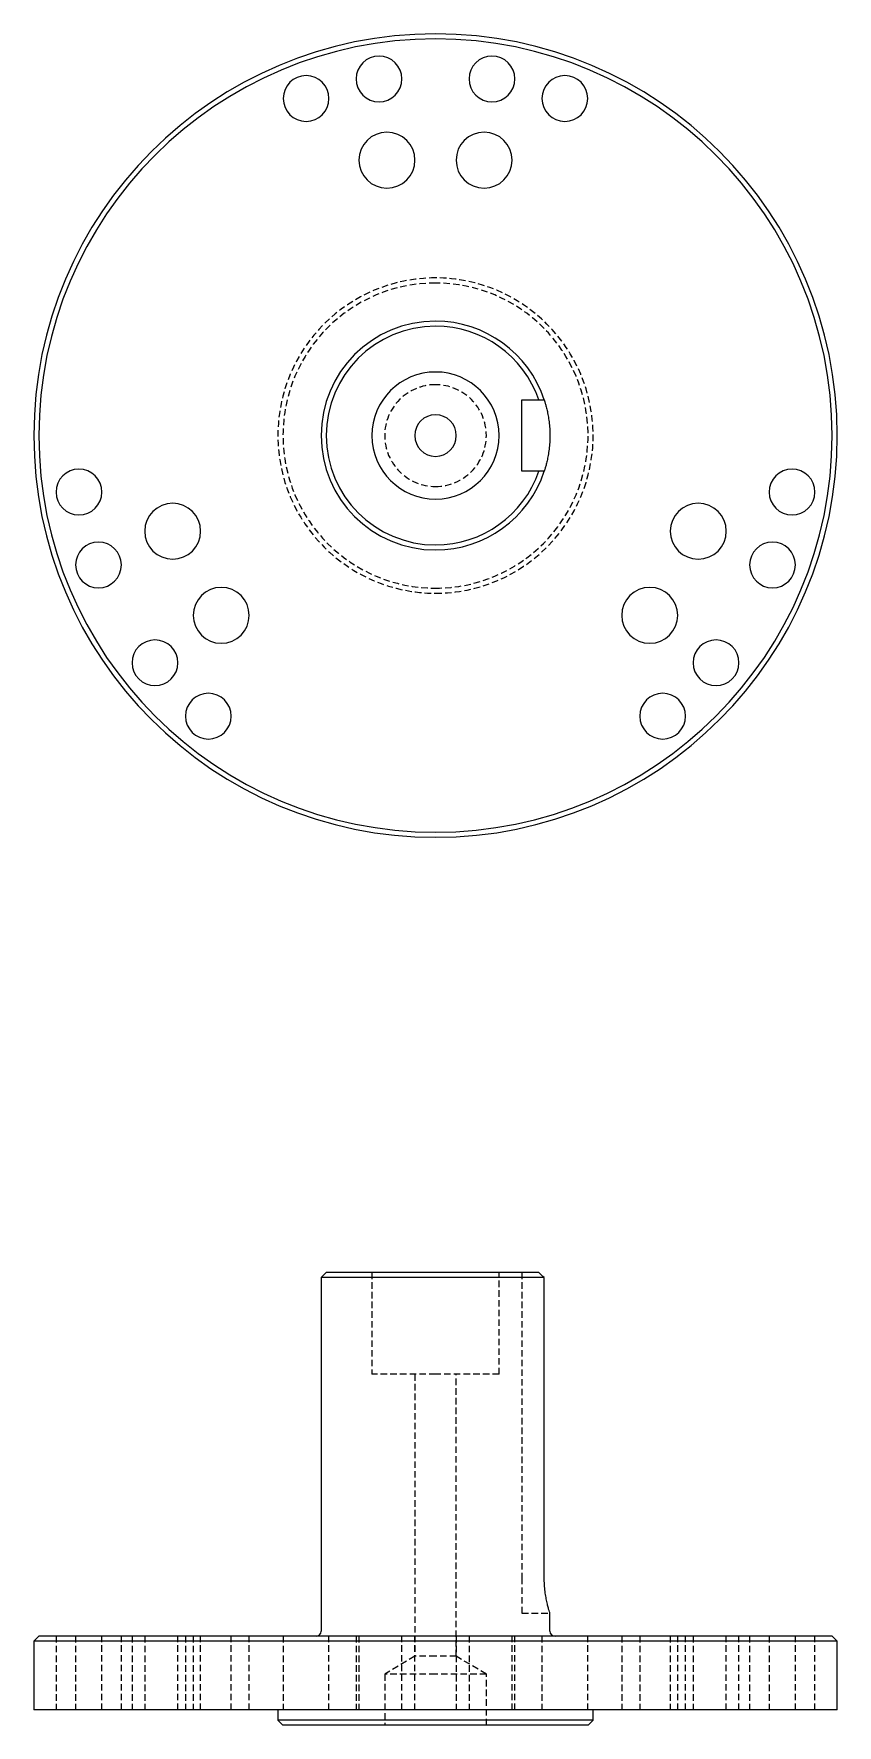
# Model space of a CAD drawing. Header units: millimetres. Extents: x 198 to 610, y 120 to 452.
# Drawn here: x 197.9 to 355.9, y 119.8 to 452.4 of the extents above; entities that cross this region are included whole.
import ezdxf

# ---------------------------------------------------------------- set-up
doc = ezdxf.new("R2010")
doc.units = ezdxf.units.MM
doc.linetypes.add('HIDDEN', pattern=[1.905, 1.27, -0.635])

msp = doc.modelspace()

# ---------------------------------------------------------------- linework, layer by layer
at = {"color": 7, "linetype": 'Continuous', "lineweight": 25}
for p, q in [((293.9, 380.38), (297.23, 380.38)), ((293.9, 366.38), (293.9, 380.38)), ((297.23, 366.38), (293.9, 366.38)), ((255.4, 208.79), (254.4, 207.79)), ((254.4, 207.79), (254.4, 138.29)), ((276.9, 207.79), (254.4, 207.79)), ((276.9, 208.79), (255.4, 208.79)), ((297.23, 208.79), (276.9, 208.79)), ((298.28, 207.79), (276.9, 207.79)), ((298.28, 148.79), (298.28, 207.79)), ((299.4, 138.29), (299.4, 141.79)), ((198.9, 137.29), (197.9, 136.29)), ((276.9, 137.29), (198.9, 137.29)), ((354.9, 137.29), (276.9, 137.29)), ((355.9, 136.29), (354.9, 137.29)), ((197.9, 136.29), (197.9, 122.79)), ((276.9, 136.29), (197.9, 136.29)), ((355.9, 136.29), (276.9, 136.29)), ((355.9, 122.79), (355.9, 136.29)), ((276.9, 122.79), (197.9, 122.79)), ((245.9, 122.79), (245.9, 120.79)), ((245.9, 120.79), (246.9, 119.79)), ((276.9, 120.79), (245.9, 120.79)), ((276.9, 119.79), (246.9, 119.79)), ((355.9, 122.79), (276.9, 122.79)), ((307.9, 120.79), (276.9, 120.79)), ((306.9, 119.79), (276.9, 119.79)), ((306.9, 119.79), (307.9, 120.79)), ((307.9, 120.79), (307.9, 122.79))]:
    msp.add_line(p, q, dxfattribs=at)
at = {"color": 7, "linetype": 'HIDDEN', "lineweight": 18}
for p, q in [((264.4, 208.79), (264.4, 188.79)), ((289.4, 188.79), (289.4, 208.79)), ((293.9, 208.79), (293.9, 148.79)), ((276.9, 188.79), (264.4, 188.79)), ((272.81, 188.79), (272.81, 133.34)), ((289.4, 188.79), (276.9, 188.79)), ((280.99, 133.34), (280.99, 188.79)), ((293.9, 148.79), (293.9, 141.79)), ((293.9, 141.79), (299.4, 141.79)), ((202.27, 137.29), (202.27, 122.79)), ((206.11, 137.29), (206.11, 122.79)), ((211.27, 122.79), (211.27, 137.29)), ((215.11, 122.79), (215.11, 137.29)), ((217.22, 137.29), (217.22, 122.79)), ((219.71, 137.29), (219.71, 122.79)), ((226.22, 122.79), (226.22, 137.29)), ((227.72, 137.29), (227.72, 122.79)), ((229.26, 137.29), (229.26, 122.79)), ((230.71, 122.79), (230.71, 137.29)), ((236.72, 122.79), (236.72, 137.29)), ((240.26, 122.79), (240.26, 137.29)), ((246.95, 137.29), (246.95, 122.79)), ((255.95, 122.79), (255.95, 137.29)), ((261.29, 137.29), (261.29, 122.79)), ((261.85, 137.29), (261.85, 122.79)), ((270.29, 122.79), (270.29, 137.29)), ((272.85, 122.79), (272.85, 137.29)), ((280.95, 137.29), (280.95, 122.79)), ((283.5, 137.29), (283.5, 122.79)), ((291.95, 122.79), (291.95, 137.29)), ((292.5, 122.79), (292.5, 137.29)), ((297.84, 137.29), (297.84, 122.79)), ((306.84, 122.79), (306.84, 137.29)), ((313.53, 137.29), (313.53, 122.79)), ((317.08, 137.29), (317.08, 122.79)), ((323.08, 137.29), (323.08, 122.79)), ((324.53, 122.79), (324.53, 137.29)), ((326.08, 122.79), (326.08, 137.29)), ((327.57, 137.29), (327.57, 122.79)), ((334.08, 122.79), (334.08, 137.29)), ((336.57, 122.79), (336.57, 137.29)), ((338.68, 137.29), (338.68, 122.79)), ((342.52, 137.29), (342.52, 122.79)), ((347.68, 122.79), (347.68, 137.29)), ((351.52, 122.79), (351.52, 137.29)), ((272.81, 133.34), (266.9, 129.79)), ((276.9, 133.34), (272.81, 133.34)), ((280.99, 133.34), (276.9, 133.34)), ((286.9, 129.79), (280.99, 133.34)), ((276.9, 129.79), (266.9, 129.79)), ((266.9, 129.79), (266.9, 119.79)), ((286.9, 129.79), (276.9, 129.79)), ((286.9, 119.79), (286.9, 129.79))]:
    msp.add_line(p, q, dxfattribs=at)
at = {"color": 7, "linetype": 'Continuous', "lineweight": 25}
for centre, radius, start, end in [((276.9, 373.38), 79, 90, 270), ((276.9, 373.38), 79, 270, 90), ((276.9, 373.38), 78, 90, 270), ((276.9, 373.38), 78, 270, 90), ((265.79, 443.51), 4.5, 90, 270), ((265.79, 443.51), 4.5, 270, 90), ((288, 443.51), 4.5, 90, 270), ((288, 443.51), 4.5, 270, 90), ((251.45, 439.66), 4.5, 90, 270), ((251.45, 439.66), 4.5, 270, 90), ((302.34, 439.66), 4.5, 90, 270), ((302.34, 439.66), 4.5, 270, 90), ((267.35, 427.54), 5.5, 90, 270), ((267.35, 427.54), 5.5, 270, 90), ((286.45, 427.54), 5.5, 90, 270), ((286.45, 427.54), 5.5, 270, 90), ((276.9, 373.38), 22.5, 90, 270), ((276.9, 373.38), 22.5, 18.1262, 90), ((276.9, 373.38), 21.5, 90, 270), ((276.9, 373.38), 21.5, 19.0008, 90), ((276.9, 373.38), 12.5, 90, 270), ((276.9, 373.38), 12.5, 270, 90), ((276.9, 373.38), 4.09, 90, 270), ((276.9, 373.38), 4.09, 270, 90), ((206.77, 362.27), 4.5, 90, 270), ((206.77, 362.27), 4.5, 270, 90), ((276.9, 373.38), 21.5, 270, 340.9992), ((276.9, 373.38), 22.5, 270, 341.8738), ((347.02, 362.27), 4.5, 90, 270), ((347.02, 362.27), 4.5, 270, 90), ((225.21, 354.57), 5.5, 90, 270), ((225.21, 354.57), 5.5, 270, 90), ((328.58, 354.57), 5.5, 90, 270), ((328.58, 354.57), 5.5, 270, 90), ((210.61, 347.94), 4.5, 90, 270), ((210.61, 347.94), 4.5, 270, 90), ((343.18, 347.94), 4.5, 90, 270), ((343.18, 347.94), 4.5, 270, 90), ((234.76, 338.03), 5.5, 90, 270), ((234.76, 338.03), 5.5, 270, 90), ((319.03, 338.03), 5.5, 90, 270), ((319.03, 338.03), 5.5, 270, 90), ((221.72, 328.7), 4.5, 90, 270), ((221.72, 328.7), 4.5, 270, 90), ((332.07, 328.7), 4.5, 90, 270), ((332.07, 328.7), 4.5, 270, 90), ((232.22, 318.2), 4.5, 90, 270), ((232.22, 318.2), 4.5, 270, 90), ((321.58, 318.2), 4.5, 90, 270), ((321.58, 318.2), 4.5, 270, 90), ((253.4, 138.29), 1, 270, 0), ((300.4, 138.29), 1, 180, 270)]:
    msp.add_arc(centre, radius, start, end, dxfattribs=at)
at = {"color": 7, "linetype": 'HIDDEN', "lineweight": 18}
for radius, start, end in [(31, 90, 270), (30, 90, 270), (31, 270, 90), (30, 270, 90), (10, 90, 270), (10, 270, 90)]:
    msp.add_arc((276.9, 373.38), radius, start, end, dxfattribs=at)
at = {"color": 7, "linetype": 'Continuous', "lineweight": 25}
for points in [[(297.23, 380.38), (297.58, 380.38), (297.93, 380.38), (298.28, 380.38)], [(298.28, 366.38), (297.93, 366.38), (297.58, 366.38), (297.23, 366.38)], [(298.28, 207.79), (297.93, 208.12), (297.58, 208.45), (297.23, 208.79)]]:
    msp.add_open_spline(points, degree=3, dxfattribs=at)
for points, knots in [([(298.28, 380.38), (298.28, 380.38), (298.28, 380.38), (298.29, 380.37), (298.29, 380.35), (298.3, 380.32), (298.31, 380.29), (298.33, 380.22), (298.37, 380.09), (298.45, 379.85), (298.53, 379.56), (298.66, 379.09), (298.85, 378.36), (299.06, 377.3), (299.25, 376.09), (299.37, 374.77), (299.41, 373.38), (299.37, 372), (299.25, 370.68), (299.06, 369.46), (298.85, 368.4), (298.66, 367.67), (298.53, 367.2), (298.45, 366.91), (298.38, 366.68), (298.33, 366.53), (298.3, 366.44), (298.28, 366.39), (298.28, 366.38), (298.28, 366.38)], [0, 0, 0, 0, 0.010419, 0.02082, 0.031216, 0.041619, 0.052042, 0.062497, 0.093753, 0.125167, 0.156274, 0.187543, 0.250142, 0.312537, 0.374931, 0.437456, 0.499685, 0.562298, 0.624642, 0.687164, 0.749746, 0.812024, 0.843447, 0.87471, 0.905928, 0.936997, 0.958043, 0.97901, 1, 1, 1, 1]), ([(299.4, 141.79), (299.39, 141.81), (299.37, 141.87), (299.25, 142.29), (299.06, 142.93), (298.85, 143.8), (298.63, 144.86), (298.44, 146.07), (298.31, 147.4), (298.29, 148.32), (298.28, 148.79)], [0, 0, 0, 0, 0.124648, 0.249403, 0.374513, 0.499743, 0.624366, 0.749651, 0.874131, 1, 1, 1, 1])]:
    msp.add_open_spline(points, degree=3, knots=knots, dxfattribs=at)

doc.saveas('drawing.dxf')
